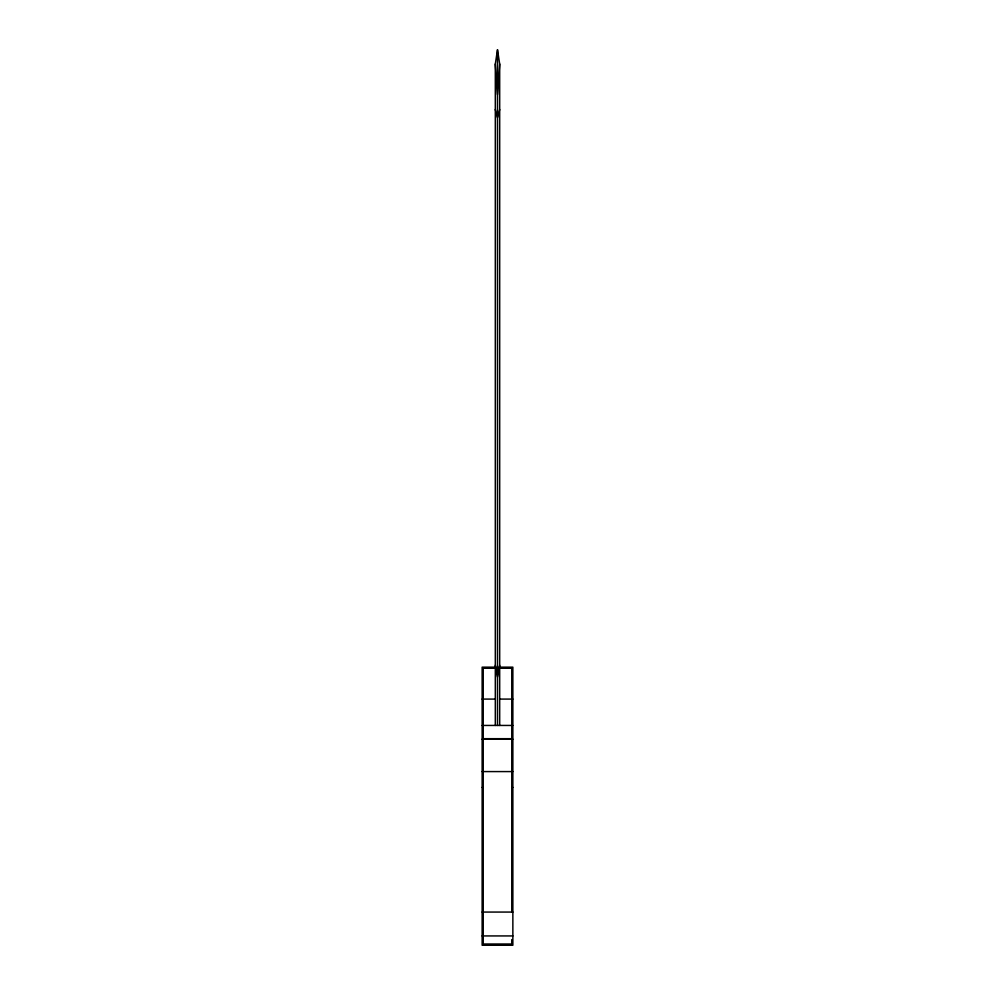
<?xml version="1.0" encoding="UTF-8"?>
<svg xmlns="http://www.w3.org/2000/svg" width="995" height="995" viewBox="0 0 995 995"><rect width="100%" height="100%" fill="white"/><g stroke="black" fill="none" stroke-linecap="round" stroke-linejoin="round"><path stroke-width="1.49" d="M499.689 64.028L497.5 94.587L495.311 64.028L497.5 49.75L499.689 64.028L499.689 725.442M499.689 665.245L497.5 677.01L495.311 665.245M499.689 109.512L497.5 117.671L495.311 109.512M495.958 667.16L482.14 667.16L482.14 945.25L512.86 945.25L512.86 667.16L499.042 667.16M483.234 668.18L511.766 668.18M482.14 699.087L495.311 699.087M499.689 699.087L512.86 699.087M482.14 725.442L512.86 725.442M482.14 739.223L512.86 739.223M482.14 771.585L512.86 771.585M482.14 787.393L483.234 787.393M511.766 787.393L512.86 787.393M482.14 912.067L512.86 912.067M482.14 935.934L512.86 935.934M483.234 944.006L511.766 944.006L511.766 939.591M511.766 739.223L511.766 912.067M497.5 49.75L497.5 725.442M495.311 64.028L495.311 725.442M483.234 739.223L483.234 945.25M511.766 668.118L483.234 668.105L483.234 738.688L511.766 738.688L511.766 668.118"/></g></svg>
